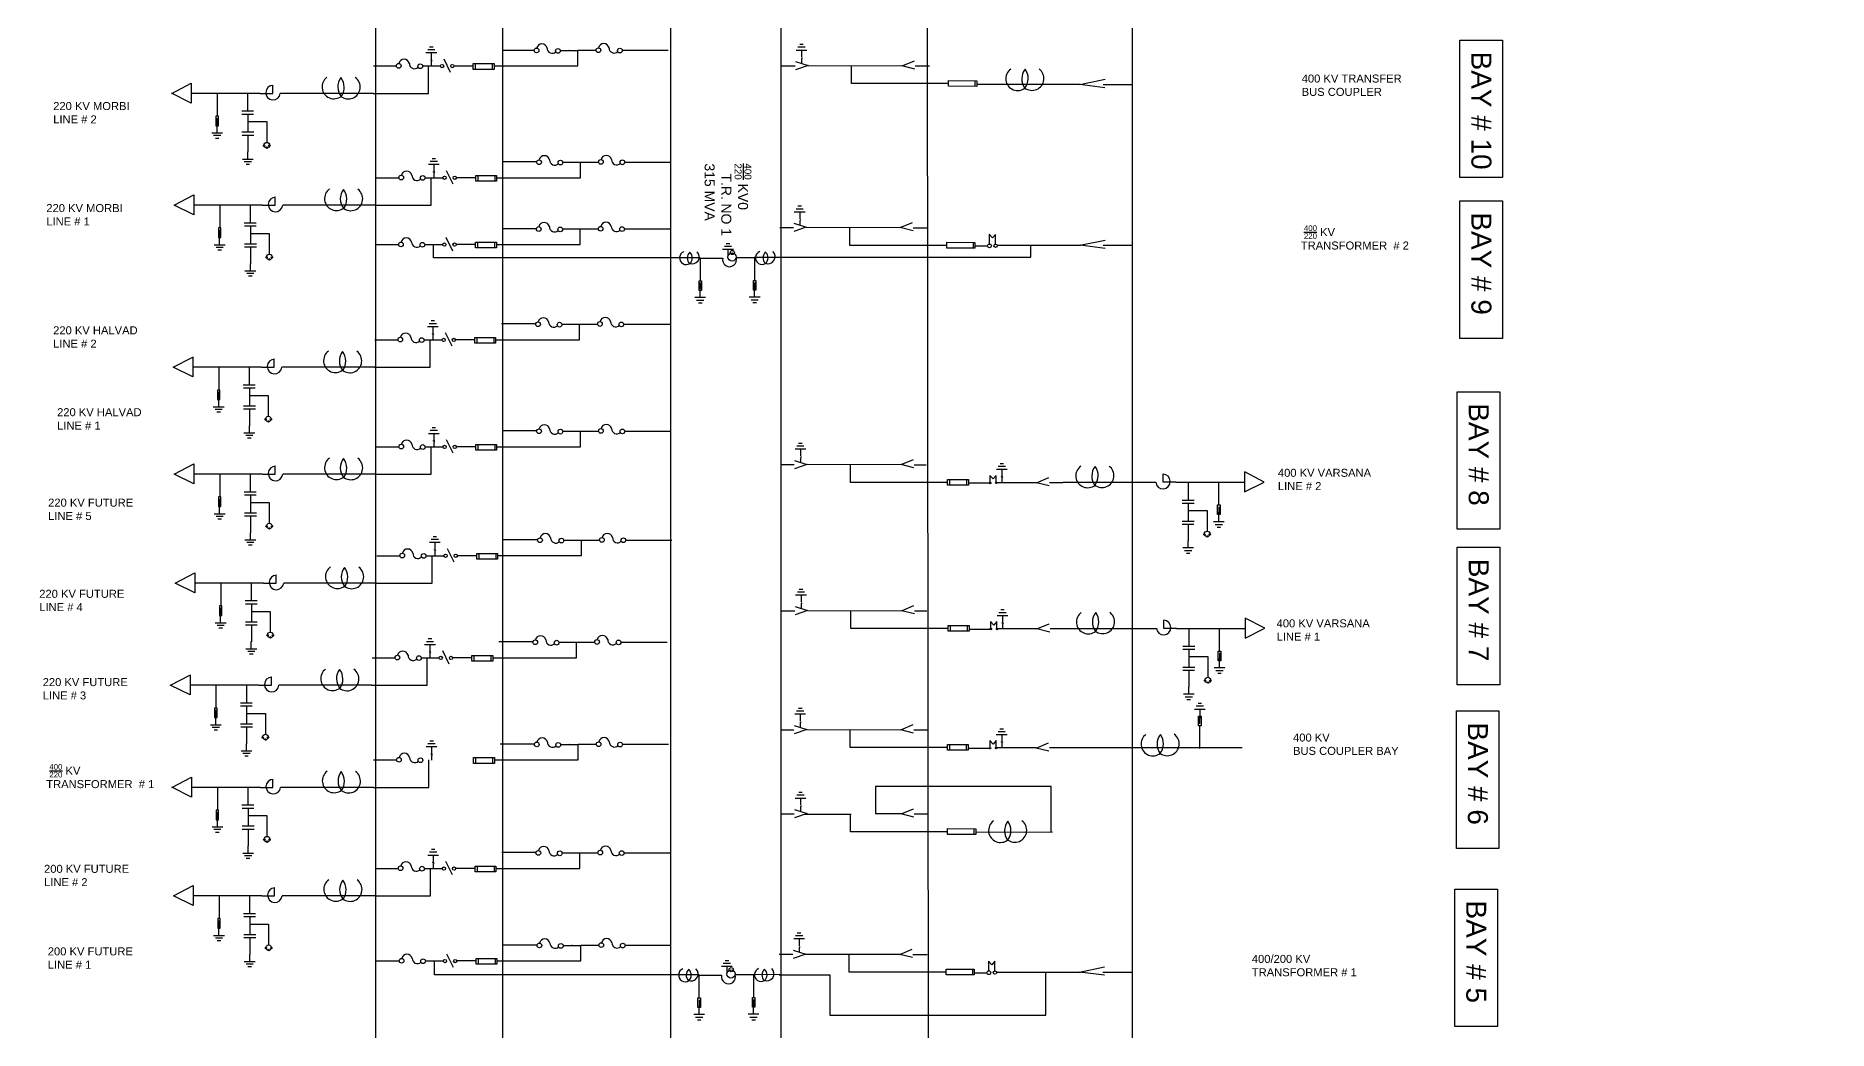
# Model space of a CAD drawing. Header units: millimetres. Extents: x -202167124728 to 271770318960, y -93929711922 to 253569468055.
# Drawn here: x 52271118 to 65711467, y 74974325 to 82431763 of the extents above; entities that cross this region are included whole.
import ezdxf
from ezdxf.enums import TextEntityAlignment as Align

# ---------------------------------------------------------------- set-up
doc = ezdxf.new("R2010")
doc.units = ezdxf.units.MM
doc.layers.add('SYMS', color=7, linetype='Continuous')
doc.styles.get("Standard").update_dxf_attribs({"font": 'arial.ttf'})
doc.styles.add('WD', font='romans.shx')

# ---------------------------------------------------------------- blocks, each defined once
blk = doc.blocks.new('VGND2')
for p, q in [((0, -0.125), (0, 0)), ((0.09375, -0.125), (-0.09375, -0.125)), ((-0.0625, -0.171875), (0.0625, -0.171875)), ((-0.03125, -0.21875), (0.03125, -0.21875))]:
    blk.add_line(p, q)
at = {"style": 'WD', "flags": 1}
for tag in ['ASSYCODE', 'X2TERM01', 'CAT', 'FAMILY', 'MFG']:
    blk.add_attdef(tag, (0, 0), '', height=0.01, dxfattribs=at)
at = {"style": 'WD', "width": 0.8}
for tag, p in [('INST', (0.15625, 0.125)), ('LOC', (0.15625, -0.03125)), ('TAG1', (0.15625, -0.1875)), ('DESC1', (0.15625, -0.34375)), ('DESC2', (0.15625, -0.5))]:
    blk.add_attdef(tag, text='', height=0.125, dxfattribs=at).set_placement(p, align=Align.MIDDLE_LEFT)

msp = doc.modelspace()

# ---------------------------------------------------------------- linework, layer by layer
for p, q in [((60493359, 90872090), (60493359, 68163448)), ((57856721, 90787961), (57856721, 68154603)), ((58948496, 90814403), (58969310, 68110375)), ((55770526, 85585384), (55770526, 68041071)), ((54818826, 85413903), (54818826, 68001647)), ((57030525, 85380128), (57030525, 68210810)), ((55329905, 82260045), (55378835, 82159211)), ((56007841, 82322890), (55770530, 82322890)), ((56202163, 82322841), (56338088, 82322841)), ((56270014, 82323274), (56273683, 82323274)), ((56335762, 82323124), (56471687, 82323124)), ((56335999, 82206065), (56335999, 82323274)), ((56668112, 82323355), (57014063, 82323355)), ((58012624, 82266711), (58017631, 82259149)), ((58012733, 82258900), (58012706, 82224609)), ((54802004, 82205766), (54974408, 82205766)), ((55170833, 82205997), (55306758, 82205997)), ((55213470, 82207003), (55213470, 81999237)), ((55236627, 82247504), (55241634, 82239942)), ((55236735, 82239693), (55236709, 82205402)), ((55551543, 82205564), (55403298, 82205564)), ((55566677, 82222849), (55566677, 82180716)), ((55693178, 82223376), (55693178, 82180716)), ((55709157, 82206065), (56335999, 82206065)), ((57864471, 82207112), (57965274, 82207112)), ((58062168, 82208903), (57967515, 82175984)), ((57968038, 82238687), (58062168, 82208903)), ((58062272, 82208995), (58767270, 82207243)), ((58387385, 82073166), (58387385, 82205484)), ((58767270, 82206754), (58859687, 82245508)), ((58863073, 82182894), (58767270, 82206754)), ((58864759, 82205790), (58972818, 82205790)), ((53437031, 81927168), (53289477, 82000668)), ((53289761, 82000452), (53436813, 82076512)), ((53437031, 82077044), (53437031, 81927168)), ((53952906, 81999168), (53437157, 81999168)), ((53631968, 82000332), (53631968, 81828341)), ((53859503, 81999174), (53859503, 81866024)), ((53952906, 81999168), (54047437, 81999168)), ((54047437, 81999168), (54047437, 82061773)), ((54800610, 81999579), (54104130, 81999579)), ((54800134, 81999549), (55216314, 81999549)), ((59116867, 82073166), (58387385, 82073166)), ((59312260, 82095250), (59312260, 82052590)), ((59327388, 82069084), (59421746, 82069143)), ((59418258, 82070185), (60103576, 82070185)), ((60099398, 82066905), (60289082, 82105660)), ((60287462, 82043046), (60099648, 82066905)), ((60274362, 82067035), (60496494, 82067035)), ((53904405, 81866024), (53814601, 81866024)), ((53630676, 81764779), (53624441, 81770796)), ((53630676, 81764779), (53637665, 81771158)), ((53630736, 81814981), (53630736, 81764820)), ((53904405, 81842867), (53816050, 81842867)), ((53859381, 81788383), (54002556, 81788383)), ((53860951, 81842867), (53860951, 81709717)), ((54002556, 81788383), (54002556, 81631983)), ((53905853, 81708269), (53816050, 81708269)), ((53905853, 81685113), (53817498, 81685113)), ((53860951, 81685113), (53860951, 81560837)), ((56027160, 81486847), (55770464, 81486847)), ((56220943, 81484723), (56356868, 81484723)), ((56288793, 81485156), (56292462, 81485156)), ((56354542, 81485007), (56490467, 81485007)), ((56354779, 81367947), (56354779, 81485156)), ((56686892, 81485237), (57032842, 81485237)), ((54820783, 81367648), (54993188, 81367648)), ((55189613, 81367879), (55325538, 81367879)), ((55232250, 81368885), (55232250, 81161119)), ((55255406, 81409386), (55260413, 81401824)), ((55255515, 81401575), (55255489, 81367284)), ((55348684, 81421927), (55397615, 81321093)), ((55570322, 81367446), (55422078, 81367446)), ((55585457, 81384732), (55585457, 81342598)), ((55711958, 81385258), (55711958, 81342598)), ((55727937, 81367947), (56354779, 81367947)), ((53308541, 81162334), (53455593, 81238394)), ((53455811, 81238926), (53455811, 81089051)), ((54066217, 81161050), (54066217, 81223655)), ((53455811, 81089051), (53308257, 81162550)), ((53971685, 81161050), (53455937, 81161050)), ((53650747, 81162214), (53650747, 80990223)), ((53878283, 81161056), (53878283, 81027906)), ((53971685, 81161050), (54066217, 81161050)), ((54819390, 81161461), (54122909, 81161461)), ((54818914, 81161431), (55235094, 81161431)), ((57999142, 81053975), (58004149, 81046413)), ((57999250, 81046164), (57999224, 81011873)), ((53649455, 80926661), (53643221, 80932678)), ((53649455, 80926661), (53656445, 80933040)), ((53649516, 80976863), (53649516, 80926702)), ((53923184, 81027906), (53833381, 81027906)), ((53923184, 81004749), (53834829, 81004749)), ((53878161, 80950266), (54021335, 80950266)), ((53879731, 81004750), (53879731, 80871599)), ((54021335, 80950266), (54021335, 80793865)), ((55346578, 80920959), (55395508, 80820124)), ((56024654, 80983342), (55770504, 80983342)), ((56218836, 80983755), (56354761, 80983755)), ((56286687, 80984187), (56290356, 80984187)), ((56352435, 80984038), (56488360, 80984038)), ((56352672, 80866978), (56352672, 80984187)), ((56684785, 80984269), (57030736, 80984269)), ((57850988, 80994376), (57951792, 80994376)), ((58048686, 80996167), (57954033, 80963248)), ((57954556, 81025951), (58048686, 80996167)), ((58048789, 80996259), (58753787, 80994507)), ((58373902, 80860430), (58373902, 80992748)), ((58753787, 80994018), (58846204, 81032772)), ((58849591, 80970158), (58753787, 80994018)), ((58851277, 80993054), (58959336, 80993054)), ((59444811, 80916468), (59419627, 80943309)), ((59419972, 80944025), (59419957, 80870508)), ((59467005, 80942602), (59444130, 80915760)), ((59468199, 80870359), (59467830, 80942377)), ((53924633, 80870151), (53834829, 80870151)), ((53924633, 80846995), (53836278, 80846995)), ((53879731, 80846995), (53879731, 80722719)), ((54818677, 80866680), (54991081, 80866680)), ((55187506, 80866911), (55323431, 80866911)), ((55252631, 80866742), (55252631, 80866907)), ((55252631, 80766741), (55252631, 80866742)), ((55568216, 80866478), (55419971, 80866478)), ((55583350, 80883763), (55583350, 80841630)), ((55709851, 80884290), (55709851, 80841630)), ((55725830, 80866978), (56352672, 80866978)), ((59103385, 80860430), (58373902, 80860430)), ((59298778, 80882514), (59298778, 80839854)), ((59313906, 80856348), (59408263, 80856407)), ((60106714, 80858480), (59480781, 80858480)), ((59732623, 80771451), (59732623, 80858403)), ((60101053, 80860900), (60290736, 80899654)), ((60289117, 80837040), (60101303, 80860900)), ((60276016, 80861030), (60498149, 80861030)), ((57030525, 80766741), (55252631, 80766741)), ((57035010, 80766741), (57030525, 80766741)), ((57252966, 80766739), (57034944, 80766739)), ((57251880, 80766529), (57251880, 80594538)), ((57251922, 80765190), (57420583, 80765190)), ((57523000, 80769299), (57659921, 80769299)), ((57865057, 80768434), (57658710, 80769268)), ((57659989, 80769268), (57659989, 80596324)), ((57845334, 80771451), (59732623, 80771451)), ((57253112, 80581178), (57253112, 80531017)), ((57661221, 80582964), (57661221, 80532803)), ((56019910, 80271445), (55763214, 80271445)), ((56213692, 80269321), (56349618, 80269321)), ((56281543, 80269754), (56285212, 80269754)), ((56347292, 80269604), (56483217, 80269604)), ((56347529, 80152544), (56347529, 80269754)), ((56679641, 80269835), (57025592, 80269835)), ((54813533, 80152246), (54985938, 80152246)), ((55182362, 80152477), (55318287, 80152477)), ((55224999, 80153483), (55224999, 79945717)), ((55248156, 80193984), (55253163, 80186421)), ((55248265, 80186172), (55248238, 80151882)), ((55341434, 80206525), (55390365, 80105690)), ((55563072, 80152044), (55414828, 80152044)), ((55578207, 80169329), (55578207, 80127196)), ((55704708, 80169856), (55704708, 80127196)), ((55720687, 80152544), (56347529, 80152544)), ((53301290, 79946932), (53448342, 80022992)), ((53448561, 80023524), (53448561, 79873648)), ((54058967, 79945648), (54058967, 80008253)), ((53448561, 79873648), (53301007, 79947148)), ((53964435, 79945648), (53448687, 79945648)), ((53643497, 79946812), (53643497, 79774821)), ((53871033, 79945654), (53871033, 79812503)), ((53964435, 79945648), (54058967, 79945648)), ((54812140, 79946059), (54115659, 79946059)), ((54811663, 79946029), (55227843, 79946029)), ((53642205, 79711258), (53635971, 79717276)), ((53642205, 79711258), (53649195, 79717638)), ((53642265, 79761460), (53642265, 79711300)), ((53915934, 79812503), (53826131, 79812503)), ((53915934, 79789347), (53827579, 79789347)), ((53870911, 79734863), (54014085, 79734863)), ((53872481, 79789347), (53872481, 79656197)), ((54014085, 79734863), (54014085, 79578463)), ((53917383, 79654749), (53827579, 79654749)), ((53917383, 79631593), (53829028, 79631593)), ((53872481, 79631593), (53872481, 79507317)), ((56027213, 79469011), (55770517, 79469011)), ((56220995, 79466888), (56356921, 79466888)), ((56288846, 79467320), (56292515, 79467320)), ((56354594, 79467171), (56490520, 79467171)), ((56354831, 79350111), (56354831, 79467320)), ((56686944, 79467402), (57032895, 79467402)), ((54820836, 79349813), (54993241, 79349813)), ((55189665, 79350043), (55325590, 79350043)), ((55232302, 79351050), (55232302, 79143283)), ((55255459, 79391550), (55260466, 79383988)), ((55255568, 79383739), (55255541, 79349448)), ((55348737, 79404092), (55397667, 79303257)), ((55570375, 79349611), (55422131, 79349611)), ((55585509, 79366896), (55585509, 79324762)), ((55712011, 79367423), (55712011, 79324762)), ((55727990, 79350111), (56354831, 79350111)), ((53308593, 79144498), (53455645, 79220559)), ((53455864, 79221091), (53455864, 79071215)), ((54066270, 79143214), (54066270, 79205819)), ((57856136, 79216189), (57956940, 79216189)), ((58053834, 79217979), (57959181, 79185060)), ((57959704, 79247763), (58053834, 79217979)), ((58004290, 79275788), (58009297, 79268226)), ((58004398, 79267976), (58004372, 79233686)), ((58053937, 79218071), (58758935, 79216320)), ((58379050, 79082242), (58379050, 79214560)), ((58758935, 79215830), (58851352, 79254585)), ((58854739, 79191971), (58758935, 79215830)), ((58856425, 79214867), (58947518, 79214867)), ((53455864, 79071215), (53308310, 79144714)), ((53971738, 79143214), (53455990, 79143214)), ((53650800, 79144378), (53650800, 78972388)), ((53878336, 79143221), (53878336, 79010070)), ((53971738, 79143214), (54066270, 79143214)), ((54819443, 79143626), (54122962, 79143626)), ((54818966, 79143596), (55235146, 79143596)), ((59108533, 79082242), (58379050, 79082242)), ((59123035, 79104662), (59123035, 79062529)), ((59249536, 79105189), (59249536, 79062529)), ((59263515, 79078758), (59422127, 79078758)), ((59425120, 79135182), (59425120, 79082987)), ((59450356, 79108204), (59425172, 79135045)), ((59473231, 79135045), (59450356, 79108204)), ((59473489, 79085262), (59473489, 79135526)), ((59774649, 79079825), (59478885, 79079825)), ((59514930, 79122332), (59519937, 79114769)), ((59515039, 79114520), (59515013, 79080230)), ((59773751, 79079441), (59866168, 79118196)), ((59869554, 79055582), (59773751, 79079441)), ((59873331, 79082842), (59971216, 79082842)), ((59972288, 79083663), (60668769, 79083663)), ((60725461, 79083252), (60725461, 79145856)), ((60819992, 79083252), (60725461, 79083252)), ((60819992, 79083252), (61335741, 79083252)), ((60913395, 79083258), (60913395, 78950107)), ((61140930, 79084416), (61140930, 78912425)), ((61335867, 79161128), (61335867, 79011252)), ((61335867, 79011252), (61483421, 79084751)), ((61483137, 79084535), (61336085, 79160596)), ((53649508, 78908825), (53643274, 78914842)), ((53649508, 78908825), (53656498, 78915205)), ((53649568, 78959027), (53649568, 78908867)), ((53923237, 79010070), (53833434, 79010070)), ((53923237, 78986914), (53834882, 78986914)), ((53878214, 78932430), (54021388, 78932430)), ((53879784, 78986914), (53879784, 78853763)), ((54021388, 78932430), (54021388, 78776030)), ((60868493, 78950107), (60958297, 78950107)), ((60868493, 78926951), (60956848, 78926951)), ((60911947, 78926951), (60911947, 78793800)), ((61142162, 78899064), (61142162, 78848904)), ((53924686, 78852316), (53834882, 78852316)), ((53924686, 78829159), (53836331, 78829159)), ((53879784, 78829159), (53879784, 78704883)), ((60867045, 78792353), (60956848, 78792353)), ((60867045, 78769196), (60955400, 78769196)), ((60911308, 78872467), (61054482, 78872467)), ((60911947, 78769197), (60911947, 78644920)), ((61054482, 78872467), (61054482, 78716067)), ((61142222, 78848862), (61135233, 78855242)), ((61142222, 78848862), (61148457, 78854879)), ((56034511, 78651986), (55777816, 78651986)), ((56228294, 78649862), (56364219, 78649862)), ((56296145, 78650295), (56299814, 78650295)), ((56361893, 78650145), (56497818, 78650145)), ((56362130, 78533086), (56362130, 78650295)), ((56694243, 78650376), (57040193, 78650376)), ((54828134, 78532787), (55000539, 78532787)), ((55196964, 78533018), (55332889, 78533018)), ((55239601, 78534024), (55239601, 78326258)), ((55262758, 78574525), (55267765, 78566963)), ((55262866, 78566713), (55262840, 78532423)), ((55356035, 78587066), (55404966, 78486231)), ((55577674, 78532585), (55429429, 78532585)), ((55592808, 78549870), (55592808, 78507737)), ((55719309, 78550397), (55719309, 78507737)), ((55735288, 78533086), (56362130, 78533086)), ((53315892, 78327473), (53462944, 78403533)), ((53463162, 78404065), (53463162, 78254189)), ((54073568, 78326189), (54073568, 78388794)), ((53463162, 78254189), (53315608, 78327689)), ((53979037, 78326189), (53463288, 78326189)), ((53658099, 78327353), (53658099, 78155362)), ((53885634, 78326195), (53885634, 78193044)), ((53979037, 78326189), (54073568, 78326189)), ((54826741, 78326600), (54130260, 78326600)), ((54826265, 78326570), (55242445, 78326570)), ((53656807, 78091800), (53650572, 78097817)), ((53656807, 78091800), (53663796, 78098179)), ((53656867, 78142002), (53656867, 78091841)), ((53930536, 78193044), (53840732, 78193044)), ((53930536, 78169888), (53842181, 78169888)), ((53885512, 78115404), (54028687, 78115404)), ((53887082, 78169888), (53887082, 78036738)), ((54028687, 78115404), (54028687, 77959004)), ((57860946, 78120344), (57961750, 78120344)), ((58058644, 78122134), (57963991, 78089215)), ((57964514, 78151918), (58058644, 78122134)), ((58009100, 78179943), (58014107, 78172381)), ((58009208, 78172132), (58009182, 78137841)), ((58058747, 78122226), (58763745, 78120475)), ((58383860, 77986397), (58383860, 78118715)), ((58763745, 78119985), (58856162, 78158740)), ((58859549, 78096126), (58763745, 78119985)), ((58861235, 78119022), (58952328, 78119022)), ((53931984, 78035290), (53842181, 78035290)), ((53931984, 78012134), (53843629, 78012134)), ((53887082, 78012134), (53887082, 77887858)), ((59113343, 77986397), (58383860, 77986397)), ((59127845, 78008817), (59127845, 77966684)), ((59254346, 78009344), (59254346, 77966684)), ((59268325, 77982913), (59426937, 77982913)), ((59429930, 78039338), (59429930, 77987142)), ((59455166, 78012359), (59429982, 78039200)), ((59478041, 78039200), (59455166, 78012359)), ((59478299, 77989417), (59478299, 78039681)), ((59779459, 77983981), (59483695, 77983981)), ((59519740, 78026487), (59524747, 78018924)), ((59519849, 78018675), (59519823, 77984385)), ((59778561, 77983596), (59870978, 78022351)), ((59874364, 77959737), (59778561, 77983596)), ((59878141, 77986997), (59976027, 77986997)), ((59977098, 77987818), (60673579, 77987818)), ((60730271, 77987407), (60730271, 78050011)), ((60824802, 77987407), (60730271, 77987407)), ((60824802, 77987407), (61340551, 77987407)), ((60918205, 77987413), (60918205, 77854262)), ((61145740, 77988571), (61145740, 77816580)), ((61340677, 78065283), (61340677, 77915407)), ((61340677, 77915407), (61488231, 77988907)), ((61487947, 77988691), (61340895, 78064751)), ((55319990, 77821483), (55368921, 77720648)), ((55998466, 77886402), (55741770, 77886402)), ((56192249, 77884279), (56328174, 77884279)), ((56260099, 77884711), (56263768, 77884711)), ((56325848, 77884562), (56461773, 77884562)), ((56326085, 77767502), (56326085, 77884711)), ((56658198, 77884793), (57004148, 77884793)), ((60873303, 77854262), (60963107, 77854262)), ((60873303, 77831106), (60961658, 77831106)), ((60916757, 77831106), (60916757, 77697955)), ((54792089, 77767204), (54964494, 77767204)), ((55160919, 77767434), (55296844, 77767434)), ((55203556, 77768441), (55203556, 77560675)), ((55226712, 77808942), (55231719, 77801379)), ((55226821, 77801130), (55226795, 77766839)), ((55541628, 77767002), (55393384, 77767002)), ((55556763, 77784287), (55556763, 77742154)), ((55683264, 77784814), (55683264, 77742154)), ((55699243, 77767502), (56326085, 77767502)), ((60871855, 77696508), (60961658, 77696508)), ((60916118, 77776622), (61059293, 77776622)), ((61059293, 77776622), (61059293, 77620222)), ((61147032, 77753017), (61140043, 77759397)), ((61146972, 77803219), (61146972, 77753059)), ((61147032, 77753017), (61153267, 77759034)), ((53427117, 77488606), (53279563, 77562106)), ((53279847, 77561889), (53426899, 77637950)), ((53427117, 77638482), (53427117, 77488606)), ((53942991, 77560606), (53427243, 77560606)), ((53622054, 77561770), (53622054, 77389779)), ((53849589, 77560612), (53849589, 77427461)), ((53942991, 77560606), (54037523, 77560606)), ((54037523, 77560606), (54037523, 77623210)), ((54790696, 77561017), (54094215, 77561017)), ((54790220, 77560987), (55206400, 77560987)), ((60871855, 77673351), (60960210, 77673351)), ((60916757, 77673352), (60916757, 77549076)), ((53894490, 77427461), (53804687, 77427461)), ((53620762, 77326216), (53614527, 77332233)), ((53620762, 77326216), (53627751, 77332596)), ((53620822, 77376418), (53620822, 77326258)), ((53894490, 77404305), (53806136, 77404305)), ((53849467, 77349821), (53992641, 77349821)), ((53851037, 77404305), (53851037, 77271154)), ((53992641, 77349821), (53992641, 77193421)), ((58003110, 77286833), (58008117, 77279271)), ((60999605, 77321447), (60993371, 77315430)), ((60999605, 77321447), (61006595, 77315067)), ((60999665, 77271245), (60999665, 77321405)), ((53895939, 77269707), (53806136, 77269707)), ((53895939, 77246550), (53807584, 77246550)), ((53851037, 77246551), (53851037, 77122275)), ((57854957, 77227234), (57955761, 77227234)), ((58052654, 77229024), (57958001, 77196105)), ((57958524, 77258808), (58052654, 77229024)), ((58003219, 77279022), (58003193, 77244731)), ((58052758, 77229116), (58757756, 77227365)), ((58377871, 77093287), (58377871, 77225605)), ((58757756, 77226875), (58850173, 77265630)), ((58853559, 77203016), (58757756, 77226875)), ((58855245, 77225912), (58960764, 77225912)), ((61000897, 77085893), (61000897, 77257884)), ((55238514, 77042565), (55243521, 77035003)), ((55238623, 77034754), (55238596, 77000463)), ((55568564, 77017911), (55568564, 76975777)), ((55695065, 77018437), (55695065, 76975777)), ((56010268, 77120026), (55753572, 77120026)), ((56204050, 77117903), (56339975, 77117903)), ((56271901, 77118335), (56275570, 77118335)), ((56337649, 77118186), (56473575, 77118186)), ((56337886, 77001126), (56337886, 77118335)), ((56669999, 77118416), (57015950, 77118416)), ((59107354, 77093287), (58377871, 77093287)), ((59121856, 77115707), (59121856, 77073574)), ((59248357, 77116234), (59248357, 77073574)), ((59262336, 77089803), (59420948, 77089803)), ((59423941, 77146227), (59423941, 77094032)), ((59449176, 77119249), (59423993, 77146090)), ((59472052, 77146090), (59449176, 77119249)), ((59472310, 77096307), (59472310, 77146571)), ((59773469, 77090871), (59477706, 77090871)), ((59513751, 77133377), (59518758, 77125814)), ((59513860, 77125565), (59513833, 77091275)), ((59772571, 77090486), (59864988, 77129241)), ((59868375, 77066627), (59772571, 77090486)), ((59872152, 77093887), (59970037, 77093887)), ((59971109, 77094708), (60667589, 77094708)), ((60655687, 77093980), (61318133, 77093980)), ((54803891, 77000827), (54976296, 77000827)), ((55215357, 77002064), (55215357, 76794298)), ((55711044, 77001126), (56337886, 77001126)), ((53438918, 76722230), (53291365, 76795729)), ((53291648, 76795513), (53438700, 76871573)), ((53438918, 76872105), (53438918, 76722230)), ((53954793, 76794229), (53439044, 76794229)), ((53633855, 76795393), (53633855, 76623402)), ((53861390, 76794235), (53861390, 76661085)), ((53954793, 76794229), (54049324, 76794229)), ((54049324, 76794229), (54049324, 76856834)), ((54802497, 76794640), (54106017, 76794640)), ((54802021, 76794610), (55218201, 76794610)), ((59884949, 76801438), (58566456, 76801438)), ((58566456, 76801438), (58566456, 76599072)), ((59884949, 76462786), (59884949, 76801438)), ((53632623, 76610042), (53632623, 76559881)), ((53906292, 76661085), (53816488, 76661085)), ((53906292, 76637928), (53817937, 76637928)), ((53862838, 76637929), (53862838, 76504778)), ((57960235, 76628540), (58054365, 76598755)), ((58004821, 76656564), (58009828, 76649002)), ((58004929, 76648753), (58004903, 76614462)), ((58759466, 76596606), (58851883, 76635361)), ((53632563, 76559840), (53626329, 76565857)), ((53632563, 76559840), (53639552, 76566219)), ((53907740, 76503330), (53817937, 76503330)), ((53907740, 76480174), (53819386, 76480174)), ((53861269, 76583445), (54004443, 76583445)), ((53862838, 76480174), (53862838, 76355898)), ((54004443, 76583445), (54004443, 76427044)), ((57856667, 76596965), (57957471, 76596965)), ((58054365, 76598755), (57959712, 76565836)), ((58384598, 76590814), (58037405, 76590814)), ((58379581, 76463018), (58379581, 76595336)), ((58566456, 76599072), (58773115, 76599072)), ((58855270, 76572747), (58759466, 76596606)), ((58856956, 76595643), (58965015, 76595643)), ((59304457, 76485103), (59304457, 76442443)), ((59109064, 76463018), (58379581, 76463018)), ((59319585, 76458937), (59895846, 76460847)), ((55250315, 76229028), (55255322, 76221466)), ((55250424, 76221217), (55250398, 76186926)), ((55343593, 76241569), (55392524, 76140735)), ((56022069, 76306489), (55765373, 76306489)), ((56215852, 76304366), (56351777, 76304366)), ((56283702, 76304798), (56287371, 76304798)), ((56349451, 76304649), (56485376, 76304649)), ((56349688, 76187589), (56349688, 76304798)), ((56681801, 76304879), (57027751, 76304879)), ((54815692, 76187290), (54988097, 76187290)), ((55184522, 76187521), (55320447, 76187521)), ((55227159, 76188527), (55227159, 75980761)), ((55565231, 76187089), (55416987, 76187089)), ((55580366, 76204374), (55580366, 76162240)), ((55706867, 76204900), (55706867, 76162240)), ((55722846, 76187589), (56349688, 76187589)), ((53450720, 75908693), (53303166, 75982192)), ((53303450, 75981976), (53450502, 76058036)), ((53450720, 76058568), (53450720, 75908693)), ((53966594, 75980692), (53450846, 75980692)), ((53645656, 75981856), (53645656, 75809865)), ((53873192, 75980698), (53873192, 75847548)), ((53966594, 75980692), (54061126, 75980692)), ((54061126, 75980692), (54061126, 76043297)), ((54814299, 75981103), (54117818, 75981103)), ((54813823, 75981073), (55230003, 75981073)), ((53918093, 75847548), (53828290, 75847548)), ((53918093, 75824391), (53829738, 75824391)), ((53874640, 75824392), (53874640, 75691241)), ((53644364, 75746303), (53638130, 75752320)), ((53644364, 75746303), (53651354, 75752682)), ((53644425, 75796505), (53644425, 75746344)), ((53919542, 75689793), (53829738, 75689793)), ((53873070, 75769908), (54016244, 75769908)), ((54016244, 75769908), (54016244, 75613507)), ((53919542, 75666637), (53831187, 75666637)), ((53874640, 75666637), (53874640, 75542361)), ((55351383, 75547664), (55400314, 75446829)), ((56029139, 75611864), (55770688, 75611864)), ((56223642, 75610460), (56359567, 75610460)), ((56291492, 75610892), (56295161, 75610892)), ((56357241, 75610743), (56493166, 75610743)), ((56357478, 75493683), (56357478, 75610892)), ((56689591, 75610974), (57035541, 75610974)), ((57846327, 75543128), (57947131, 75543128)), ((58044025, 75544919), (57949372, 75512000)), ((57949895, 75574703), (58044025, 75544919)), ((57994481, 75602727), (57999488, 75595165)), ((57994589, 75594916), (57994563, 75560625)), ((58044128, 75545011), (58749126, 75543259)), ((58369241, 75409182), (58369241, 75541500)), ((58749126, 75542770), (58841543, 75581524)), ((58844930, 75518910), (58749126, 75542770)), ((58846616, 75541806), (58954675, 75541806)), ((54823482, 75493384), (54995887, 75493384)), ((55192312, 75493615), (55328237, 75493615)), ((55259820, 75388638), (55259820, 75493722)), ((55573021, 75493183), (55424777, 75493183)), ((55588156, 75510468), (55588156, 75468334)), ((55714657, 75510994), (55714657, 75468334)), ((55730636, 75493683), (56357478, 75493683)), ((59098724, 75409182), (58369241, 75409182)), ((59294117, 75431266), (59294117, 75388606)), ((59309245, 75405100), (59403602, 75405159)), ((59440150, 75465220), (59414966, 75492061)), ((59415311, 75492777), (59415296, 75419260)), ((59462344, 75491354), (59439469, 75464513)), ((59463538, 75419111), (59463169, 75491129)), ((60110993, 75407755), (59475984, 75407755)), ((59845344, 75087939), (59845344, 75411678)), ((60096392, 75409652), (60286075, 75448406)), ((60284456, 75385792), (60096642, 75409652)), ((60271355, 75409782), (60493488, 75409782)), ((57030490, 75388638), (55259820, 75388638)), ((57244939, 75388567), (57026917, 75388567)), ((57243853, 75388357), (57243853, 75216366)), ((57243895, 75387017), (57412556, 75387017)), ((57514973, 75391126), (57651894, 75391126)), ((57857030, 75390261), (57650683, 75391095)), ((57651962, 75391095), (57651962, 75218152)), ((57844856, 75389090), (58225364, 75389090)), ((58225364, 75389090), (58225364, 75087939)), ((57245085, 75203005), (57245085, 75152845)), ((57653194, 75204791), (57653194, 75154631)), ((58225364, 75087939), (59845344, 75087939))]:
    msp.add_line(p, q)
for points in [[(63269189, 82400020), (63269189, 81368962), (62949353, 81368962), (62949353, 82400020)], [(55551529, 82223461), (55707658, 82223461), (55707658, 82180425), (55551529, 82180425)], [(59116221, 82096197), (59326783, 82095438), (59326783, 82052402), (59116221, 82053162)], [(53639763, 81829050), (53621343, 81829050), (53621343, 81756856), (53639763, 81756856)], [(55570308, 81385343), (55726437, 81385343), (55726437, 81342308), (55570308, 81342308)], [(63269189, 81194053), (63269189, 80162995), (62949353, 80162995), (62949353, 81194053)], [(53658543, 80990932), (53640123, 80990932), (53640123, 80918738), (53658543, 80918738)], [(55568202, 80884375), (55724331, 80884375), (55724331, 80841339), (55568202, 80841339)], [(59102738, 80883462), (59313300, 80882702), (59313300, 80839666), (59102738, 80840426)], [(57244085, 80595247), (57262505, 80595247), (57262505, 80523053), (57244085, 80523053)], [(57652194, 80597032), (57670614, 80597032), (57670614, 80524839), (57652194, 80524839)], [(55563058, 80169941), (55719187, 80169941), (55719187, 80126905), (55563058, 80126905)], [(53651293, 79775529), (53632873, 79775529), (53632873, 79703336), (53651293, 79703336)], [(63249564, 79762577), (63249564, 78731519), (62929728, 78731519), (62929728, 79762577)], [(55570361, 79367508), (55726490, 79367508), (55726490, 79324472), (55570361, 79324472)], [(59107887, 79105274), (59264015, 79105274), (59264015, 79062238), (59107887, 79062238)], [(53658596, 78973096), (53640176, 78973096), (53640176, 78900903), (53658596, 78900903)], [(61133135, 78913133), (61151555, 78913133), (61151555, 78840940), (61133135, 78840940)], [(55577659, 78550482), (55733788, 78550482), (55733788, 78507446), (55577659, 78507446)], [(63249564, 78595830), (63249564, 77564771), (62929728, 77564771), (62929728, 78595830)], [(53665894, 78156071), (53647474, 78156071), (53647474, 78083877), (53665894, 78083877)], [(59112697, 78009429), (59268826, 78009429), (59268826, 77966393), (59112697, 77966393)], [(55541614, 77784899), (55697743, 77784899), (55697743, 77741863), (55541614, 77741863)], [(61137945, 77817288), (61156365, 77817288), (61156365, 77745095), (61137945, 77745095)], [(53629849, 77390487), (53611429, 77390487), (53611429, 77318294), (53629849, 77318294)], [(61008693, 77257176), (60990273, 77257176), (60990273, 77329369), (61008693, 77329369)], [(63243070, 77368893), (63243070, 76337834), (62923234, 76337834), (62923234, 77368893)], [(55553416, 77018522), (55709545, 77018522), (55709545, 76975487), (55553416, 76975487)], [(59106707, 77116319), (59262836, 77116319), (59262836, 77073283), (59106707, 77073283)], [(53641651, 76624111), (53623231, 76624111), (53623231, 76551917), (53641651, 76551917)], [(59108418, 76486050), (59318979, 76485291), (59318979, 76442255), (59108418, 76443015)], [(55565217, 76204985), (55721346, 76204985), (55721346, 76161950), (55565217, 76161950)], [(63230846, 76032912), (63230846, 75001854), (62911010, 75001854), (62911010, 76032912)], [(53653452, 75810574), (53635032, 75810574), (53635032, 75738380), (53653452, 75738380)], [(55573007, 75511079), (55729136, 75511079), (55729136, 75468044), (55573007, 75468044)], [(59098078, 75432214), (59308640, 75431454), (59308640, 75388418), (59098078, 75389178)], [(57236058, 75217074), (57254478, 75217074), (57254478, 75144881), (57236058, 75144881)], [(57644167, 75218860), (57662587, 75218860), (57662587, 75146667), (57644167, 75146667)]]:
    msp.add_lwpolyline(points, close=True)
for centre, radius in [((-32519505469, 84081835699), 96597493339), ((-18018376250, -17317669629), 43503387659), ((56025510, 82322015), 17652), ((56186478, 82319074), 17652), ((56489576, 82324179), 17652), ((56650544, 82321238), 17652), ((54992297, 82206821), 17652), ((55153265, 82203879), 17652), ((55236546, 82249894), 2287), ((55317673, 82205052), 12232), ((55394126, 82205052), 12232), ((53982487, 81608060), 5272), ((54003123, 81611706), 20872), ((54003757, 81592801), 5272), ((54022301, 81607878), 5272), ((56044290, 81483897), 17652), ((56205257, 81480956), 17652), ((56508356, 81486061), 17652), ((56669323, 81483120), 17652), ((55011077, 81368703), 17652), ((55172044, 81365761), 17652), ((55255326, 81411776), 2287), ((55336453, 81366935), 12232), ((55412905, 81366935), 12232), ((56042183, 80982929), 17652), ((56203151, 80979987), 17652), ((56506249, 80985093), 17652), ((56667217, 80982151), 17652), ((54021902, 80773588), 20872), ((55008970, 80867735), 17652), ((55169938, 80864793), 17652), ((55334346, 80865966), 12232), ((55410799, 80865966), 12232), ((57491975, 80773462), 31017), ((57493630, 80806546), 15508), ((59422257, 80856407), 13993), ((59468199, 80857475), 12884), ((54001266, 80769942), 5272), ((54022536, 80754683), 5272), ((54041081, 80769760), 5272), ((56037039, 80268495), 17652), ((56198007, 80265553), 17652), ((56501105, 80270659), 17652), ((56662073, 80267717), 17652), ((55003826, 80153301), 17652), ((55164794, 80150359), 17652), ((55248076, 80196374), 2287), ((55329202, 80151532), 12232), ((55405655, 80151532), 12232), ((54014652, 79558186), 20872), ((53994016, 79554540), 5272), ((54015286, 79539280), 5272), ((54033830, 79554358), 5272), ((56044342, 79466062), 17652), ((56205310, 79463120), 17652), ((56508408, 79468226), 17652), ((56669376, 79465284), 17652), ((55011129, 79350867), 17652), ((55172097, 79347926), 17652), ((55255379, 79393941), 2287), ((55336505, 79349099), 12232), ((55412958, 79349099), 12232), ((59427405, 79078220), 5867), ((59473347, 79079287), 5867), ((59514850, 79124722), 2287), ((54021955, 78755752), 20872), ((54001319, 78752106), 5272), ((54022589, 78736847), 5272), ((54041133, 78751925), 5272), ((56051641, 78649036), 17652), ((56212608, 78646094), 17652), ((56515707, 78651200), 17652), ((56676674, 78648259), 17652), ((61034414, 78692143), 5272), ((61055049, 78695789), 20872), ((61055683, 78676884), 5272), ((61074228, 78691962), 5272), ((55018428, 78533842), 17652), ((55179395, 78530900), 17652), ((55262677, 78576915), 2287), ((55343804, 78532073), 12232), ((55420257, 78532073), 12232), ((54029253, 77938727), 20872), ((59432215, 77982375), 5867), ((59478157, 77983442), 5867), ((59519660, 78028877), 2287), ((54008618, 77935081), 5272), ((54029887, 77919821), 5272), ((54048432, 77934899), 5272), ((56015596, 77883453), 17652), ((56176563, 77880511), 17652), ((56479662, 77885617), 17652), ((56640629, 77882675), 17652), ((54982383, 77768259), 17652), ((55143350, 77765317), 17652), ((55226632, 77811332), 2287), ((55307759, 77766490), 12232), ((55384211, 77766490), 12232), ((61039224, 77596298), 5272), ((61059860, 77599945), 20872), ((61060493, 77581039), 5272), ((61079038, 77596117), 5272), ((53972572, 77169497), 5272), ((53993208, 77173144), 20872), ((53993842, 77154238), 5272), ((54012387, 77169316), 5272), ((54994184, 77001882), 17652), ((55155152, 76998940), 17652), ((55238433, 77044955), 2287), ((56027397, 77117076), 17652), ((56188365, 77114135), 17652), ((56491463, 77119241), 17652), ((56652431, 77116299), 17652), ((59426226, 77089265), 5867), ((59472167, 77090332), 5867), ((59513671, 77135767), 2287), ((53984374, 76403121), 5272), ((54005010, 76406767), 20872), ((54005644, 76387862), 5272), ((54024188, 76402939), 5272), ((55250235, 76231418), 2287), ((56039199, 76303539), 17652), ((56200166, 76300598), 17652), ((56503265, 76305704), 17652), ((56664232, 76302762), 17652), ((55005986, 76188345), 17652), ((55166953, 76185403), 17652), ((55331362, 76186577), 12232), ((55407814, 76186577), 12232), ((53996175, 75589584), 5272), ((54016811, 75593230), 20872), ((54017445, 75574325), 5272), ((54035990, 75589402), 5272), ((56046989, 75609634), 17652), ((56207956, 75606692), 17652), ((56511055, 75611798), 17652), ((56672022, 75608856), 17652), ((55013776, 75494439), 17652), ((55174743, 75491498), 17652), ((55339152, 75492671), 12232), ((55415604, 75492671), 12232), ((57483948, 75395290), 31017), ((57485603, 75428374), 15508), ((59417596, 75405159), 13993), ((59463538, 75406227), 12884)]:
    msp.add_circle(centre, radius)
for centre, radius, start, end in [((55032649, 82215679), 40203, 12.6386131, 167.3613869), ((56065862, 82330873), 40203, 12.6386131, 167.3613869), ((56144080, 82339411), 38991, 179.6208253, 313.2598123), ((56529928, 82333037), 40203, 12.6386131, 167.3613869), ((56608146, 82341576), 38991, 179.6208253, 313.2598123), ((54506399, 82049015), 89170, 125.9737034, 308.5026488), ((55110867, 82224217), 38991, 179.6208253, 313.2598123), ((59633716, 82110426), 89170, 125.9737034, 308.5026488), ((59783885, 82108266), 119500, 142.4184945, 215.5558092), ((59741569, 82111869), 89170, 231.4973512, 54.0262966), ((59596684, 82111575), 115742, 321.0258362, 36.9484676), ((54049609, 82005240), 54658, 90.547804, 354.8574191), ((54651284, 82048721), 115742, 143.0515324, 218.9741638), ((54614252, 82047572), 89170, 231.4973512, 54.0262966), ((54464084, 82045411), 119500, 324.4441908, 37.5815055), ((56084642, 81492755), 40203, 12.6386131, 167.3613869), ((56162860, 81501294), 38991, 179.6208253, 313.2598123), ((56548708, 81494919), 40203, 12.6386131, 167.3613869), ((56626926, 81503458), 38991, 179.6208253, 313.2598123), ((55051429, 81377561), 40203, 12.6386131, 167.3613869), ((55129647, 81386099), 38991, 179.6208253, 313.2598123), ((54068388, 81167122), 54658, 90.547804, 354.8574191), ((54525179, 81210897), 89170, 125.9737034, 308.5026488), ((54670064, 81210603), 115742, 143.0515324, 218.9741638), ((54633032, 81209454), 89170, 231.4973512, 54.0262966), ((54482863, 81207294), 119500, 324.4441908, 37.5815055), ((55049322, 80876593), 40203, 12.6386131, 167.3613869), ((56082535, 80991787), 40203, 12.6386131, 167.3613869), ((56160753, 81000325), 38991, 179.6208253, 313.2598123), ((56546601, 80993951), 40203, 12.6386131, 167.3613869), ((56624819, 81002489), 38991, 179.6208253, 313.2598123), ((55127540, 80885131), 38991, 179.6208253, 313.2598123), ((57148652, 80766027), 49897, 110.5320533, 302.4789262), ((57216835, 80764621), 60738, 132.801212, 223.8713809), ((57193107, 80774339), 53026, 244.2408122, 46.7322957), ((57136396, 80765985), 57598, 309.5208839, 47.1517082), ((57716982, 80767542), 49897, 110.5320533, 302.4789262), ((57785165, 80766136), 60738, 132.801212, 223.8713809), ((57761437, 80775854), 53026, 244.2408122, 46.7322957), ((57704726, 80767499), 57598, 309.5208839, 47.1517082), ((57473239, 80753370), 52960, 167.1042424, 16.3654517), ((56077391, 80277353), 40203, 12.6386131, 167.3613869), ((56155610, 80285891), 38991, 179.6208253, 313.2598123), ((56541457, 80279517), 40203, 12.6386131, 167.3613869), ((56619676, 80288055), 38991, 179.6208253, 313.2598123), ((55044178, 80162159), 40203, 12.6386131, 167.3613869), ((55122397, 80170697), 38991, 179.6208253, 313.2598123), ((54061138, 79951720), 54658, 90.547804, 354.8574191), ((54517929, 79995495), 89170, 125.9737034, 308.5026488), ((54662813, 79995201), 115742, 143.0515324, 218.9741638), ((54625782, 79994052), 89170, 231.4973512, 54.0262966), ((54475613, 79991891), 119500, 324.4441908, 37.5815055), ((56084694, 79474920), 40203, 12.6386131, 167.3613869), ((56162912, 79483458), 38991, 179.6208253, 313.2598123), ((56548760, 79477084), 40203, 12.6386131, 167.3613869), ((56626979, 79485622), 38991, 179.6208253, 313.2598123), ((55051481, 79359725), 40203, 12.6386131, 167.3613869), ((55129700, 79368264), 38991, 179.6208253, 313.2598123), ((54068441, 79149287), 54658, 90.547804, 354.8574191), ((54525232, 79193061), 89170, 125.9737034, 308.5026488), ((54670116, 79192768), 115742, 143.0515324, 218.9741638), ((54633085, 79191619), 89170, 231.4973512, 54.0262966), ((54482916, 79189458), 119500, 324.4441908, 37.5815055), ((60158646, 79131656), 89170, 125.9737034, 308.5026488), ((60308814, 79129495), 119500, 142.4184945, 215.5558092), ((60266499, 79133098), 89170, 231.4973512, 54.0262966), ((60121614, 79132805), 115742, 321.0258362, 36.9484676), ((60723289, 79089324), 54658, 185.1425809, 89.452196), ((56091993, 78657894), 40203, 12.6386131, 167.3613869), ((56170211, 78666432), 38991, 179.6208253, 313.2598123), ((56556059, 78660058), 40203, 12.6386131, 167.3613869), ((56634277, 78668596), 38991, 179.6208253, 313.2598123), ((55058780, 78542700), 40203, 12.6386131, 167.3613869), ((55136998, 78551238), 38991, 179.6208253, 313.2598123), ((54075740, 78332261), 54658, 90.547804, 354.8574191), ((54532530, 78376036), 89170, 125.9737034, 308.5026488), ((54677415, 78375742), 115742, 143.0515324, 218.9741638), ((54640383, 78374593), 89170, 231.4973512, 54.0262966), ((54490214, 78372432), 119500, 324.4441908, 37.5815055), ((60163456, 78035811), 89170, 125.9737034, 308.5026488), ((60313625, 78033650), 119500, 142.4184945, 215.5558092), ((60271309, 78037254), 89170, 231.4973512, 54.0262966), ((60126424, 78036960), 115742, 321.0258362, 36.9484676), ((60728100, 77993479), 54658, 185.1425809, 89.452196), ((56055948, 77892311), 40203, 12.6386131, 167.3613869), ((56134166, 77900849), 38991, 179.6208253, 313.2598123), ((56520014, 77894475), 40203, 12.6386131, 167.3613869), ((56598232, 77903013), 38991, 179.6208253, 313.2598123), ((55022735, 77777116), 40203, 12.6386131, 167.3613869), ((55100953, 77785655), 38991, 179.6208253, 313.2598123), ((54039694, 77566678), 54658, 90.547804, 354.8574191), ((54496485, 77610452), 89170, 125.9737034, 308.5026488), ((54641370, 77610159), 115742, 143.0515324, 218.9741638), ((54604338, 77609010), 89170, 231.4973512, 54.0262966), ((54454169, 77606849), 119500, 324.4441908, 37.5815055), ((56067749, 77125934), 40203, 12.6386131, 167.3613869), ((56531815, 77128098), 40203, 12.6386131, 167.3613869), ((60648094, 77120431), 89170, 125.9737034, 308.5026488), ((60798263, 77118271), 119500, 142.4184945, 215.5558092), ((60755947, 77121874), 89170, 231.4973512, 54.0262966), ((60611062, 77121580), 115742, 321.0258362, 36.9484676), ((55034536, 77010740), 40203, 12.6386131, 167.3613869), ((55112754, 77019278), 38991, 179.6208253, 313.2598123), ((56145967, 77134473), 38991, 179.6208253, 313.2598123), ((56610033, 77136637), 38991, 179.6208253, 313.2598123), ((54508287, 76844076), 89170, 125.9737034, 308.5026488), ((54653171, 76843782), 115742, 143.0515324, 218.9741638), ((54616140, 76842633), 89170, 231.4973512, 54.0262966), ((54465971, 76840473), 119500, 324.4441908, 37.5815055), ((54051496, 76800301), 54658, 90.547804, 354.8574191), ((59504760, 76471353), 89170, 125.9737034, 308.5026488), ((59654929, 76469192), 119500, 142.4184945, 215.5558092), ((59612613, 76472795), 89170, 231.4973512, 54.0262966), ((59467728, 76472501), 115742, 321.0258362, 36.9484676), ((56079551, 76312397), 40203, 12.6386131, 167.3613869), ((56543617, 76314561), 40203, 12.6386131, 167.3613869), ((55046338, 76197203), 40203, 12.6386131, 167.3613869), ((56157769, 76320936), 38991, 179.6208253, 313.2598123), ((56621835, 76323100), 38991, 179.6208253, 313.2598123), ((54520088, 76030539), 89170, 125.9737034, 308.5026488), ((54664973, 76030245), 115742, 143.0515324, 218.9741638), ((54627941, 76029096), 89170, 231.4973512, 54.0262966), ((54477772, 76026936), 119500, 324.4441908, 37.5815055), ((55124556, 76205741), 38991, 179.6208253, 313.2598123), ((54063297, 75986764), 54658, 90.547804, 354.8574191), ((55054128, 75503297), 40203, 12.6386131, 167.3613869), ((56087341, 75618491), 40203, 12.6386131, 167.3613869), ((56165559, 75627030), 38991, 179.6208253, 313.2598123), ((56551407, 75620656), 40203, 12.6386131, 167.3613869), ((56629625, 75629194), 38991, 179.6208253, 313.2598123), ((55132346, 75511835), 38991, 179.6208253, 313.2598123), ((57140625, 75387855), 49897, 110.5320533, 302.4789262), ((57208807, 75386449), 60738, 132.801212, 223.8713809), ((57185080, 75396167), 53026, 244.2408122, 46.7322957), ((57128369, 75387812), 57598, 309.5208839, 47.1517082), ((57708955, 75389369), 49897, 110.5320533, 302.4789262), ((57777138, 75387963), 60738, 132.801212, 223.8713809), ((57753410, 75397681), 53026, 244.2408122, 46.7322957), ((57696699, 75389327), 57598, 309.5208839, 47.1517082), ((57465211, 75375198), 52960, 167.1042424, 16.3654517)]:
    msp.add_arc(centre, radius, start, end)

# ---------------------------------------------------------------- block references
at = {"layer": 'SYMS', "xscale": 430856.8207620597, "yscale": 430856.8207620597, "zscale": 430856.8207620597, "rotation": 180}
for p in [(55236720, 82252483), (58012717, 82271691), (55255499, 81414365), (57999235, 81058955), (57461389, 80778456), (55248249, 80198963), (55255552, 79396530), (58004383, 79280767), (59515023, 79127311), (55262851, 78579504), (58009193, 78184922), (59519833, 78031466), (55226806, 77813921), (60999610, 77329095), (58003203, 77291812), (59513844, 77138356), (55238607, 77047544), (58004914, 76661543), (55250408, 76234007), (57994574, 75607707), (57453362, 75400284)]:
    msp.add_blockref('VGND2', p, dxfattribs=at)
at = {"layer": 'SYMS', "yscale": 430856.8207620597, "zscale": 430856.8207620597}
for p, xscale in [((53630680, 81757130), -430856.8207620597), ((53860905, 81561082), -430856.8207620597), ((53649460, 80919012), -430856.8207620597), ((53879684, 80722964), -430856.8207620597), ((57253168, 80523327), 430856.8207620597), ((57661277, 80525113), 430856.8207620597), ((53642210, 79703610), -430856.8207620597), ((53872434, 79507561), -430856.8207620597), ((53649513, 78901177), -430856.8207620597), ((61142218, 78841214), 430856.8207620597), ((53879737, 78705128), -430856.8207620597), ((60911993, 78645165), 430856.8207620597), ((53656811, 78084151), -430856.8207620597), ((53887035, 77888103), -430856.8207620597), ((61147028, 77745369), 430856.8207620597), ((60916804, 77549320), 430856.8207620597), ((53620766, 77318568), -430856.8207620597), ((53850990, 77122519), -430856.8207620597), ((53632567, 76552191), -430856.8207620597), ((53862792, 76356143), -430856.8207620597), ((53644369, 75738654), -430856.8207620597), ((53874593, 75542606), -430856.8207620597), ((57245141, 75145155), 430856.8207620597), ((57653250, 75146941), 430856.8207620597)]:
    msp.add_blockref('VGND2', p, dxfattribs=dict(at, xscale=xscale))

# ---------------------------------------------------------------- texts
at = {"char_height": 150000, "attachment_point": 1, "rotation": 270}
for s, insert in [('BAY # 10', (63186088, 82313678)), ('BAY # 9', (63186088, 81107711)), ('BAY # 8', (63166463, 79676235)), ('BAY # 7', (63166463, 78509487)), ('BAY # 6', (63159968, 77282550)), ('BAY # 5', (63147745, 75946569))]:
    msp.add_mtext(s, dxfattribs=dict(at, insert=insert))
at = {"char_height": 60000, "attachment_point": 1}
for s, insert in [('\\A1;400 KV TRANSFER \\PBUS COUPLER', (61763591, 82141532)), ('\\A1; 220 KV MORBI\\P LINE # 2', (52378098, 81935281)), ('\\A1; 220 KV MORBI\\P LINE # 1', (52326435, 81169959)), ('\\A1; {\\H0.7x;\\S400/220;} KV \\PTRANSFORMER  # 2', (61757165, 81010066)), ('\\A1; 220 KV HALVAD\\P LINE # 2', (52377424, 80252950)), ('\\A1; 220 KV HALVAD\\P LINE # 1', (52407192, 79639113)), ('\\A1;400 KV VARSANA \\PLINE # 2', (61585158, 79184593)), ('\\A1; 220 KV FUTURE\\P LINE # 5', (52339912, 78960837)), ('\\A1; 220 KV FUTURE\\P LINE # 4', (52273449, 78277012)), ('\\A1;400 KV VARSANA \\PLINE # 1', (61575426, 78055495)), ('\\A1; 220 KV FUTURE\\P LINE # 3', (52299197, 77614807)), ('\\A1;400 KV \\PBUS COUPLER BAY', (61698753, 77198920)), ('\\A1; {\\H0.7x;\\S400/220;} KV \\PTRANSFORMER  # 1', (52349110, 76970555)), ('\\A1;200 KV FUTURE \\PLINE # 2', (52332543, 76214353)), ('\\A1;200 KV FUTURE \\PLINE # 1', (52360739, 75595217)), ('\\A1;400/200 KV \\PTRANSFORMER # 1', (61389685, 75538584))]:
    msp.add_mtext_dynamic_manual_height_columns(s, width=2644359.22, gutter_width=12.5, heights=[0], dxfattribs=dict(at, insert=insert))
at = {"insert": (57637105, 81474952), "char_height": 75000, "attachment_point": 1, "rotation": 270}
msp.add_mtext_dynamic_manual_height_columns('\\A1;{\\H0.7x;\\S400/220;} KV0 \\P\\pxi-3,l4,t4;T.R.^INO 1\\P\\pi0,l0,tz;315 MVA ', width=521495.4, gutter_width=12.5, heights=[0], dxfattribs=at)

doc.saveas('drawing.dxf')
